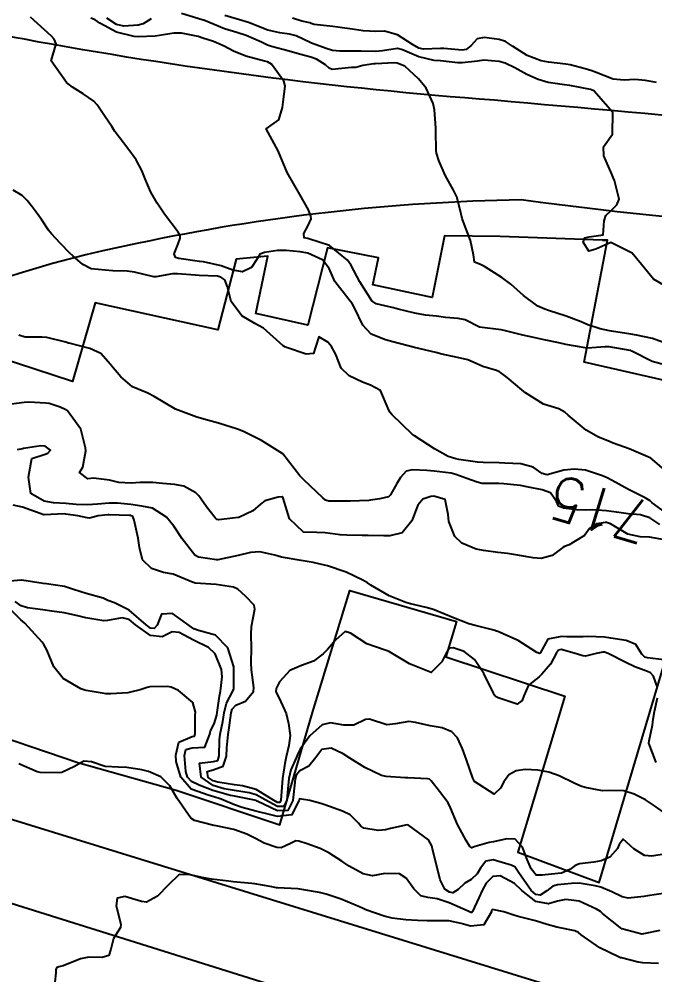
# Model space of a CAD drawing. Header units: metres. Extents: x 286371 to 293043, y 7462578 to 7466404.
# Drawn here: x 292036.5 to 292095.3, y 7462690.9 to 7462779.2 of the extents above; entities that cross this region are included whole.
import ezdxf
from ezdxf.enums import TextEntityAlignment as Align

# ---------------------------------------------------------------- set-up
doc = ezdxf.new("R2010")
doc.units = ezdxf.units.M
doc.header["$MEASUREMENT"] = 0
for name, color, linetype in [('Cotas', 45, 'Continuous'), ('Curvas de Nivel 1m', 11, 'Continuous'), ('Curvas de Nivel 5m', 15, 'Continuous'), ('Edificações', 30, 'Continuous'), ('Vias primárias', 230, 'Continuous')]:
    doc.layers.add(name, color=color, linetype=linetype)
doc.styles.add('Style-STANDARD', font='STANDARD.shx')

msp = doc.modelspace()

# ---------------------------------------------------------------- linework, layer by layer
at = {"layer": 'Curvas de Nivel 1m', "flags": 128}
for points, elevation in [([(292096.339, 7462749.242), (292095.082, 7462749.722), (292093.614, 7462750.019), (292093.087, 7462750.112), (292091.295, 7462750.377), (292091.091, 7462750.409), (292090.229, 7462750.597), (292089.1, 7462750.987), (292088.481, 7462751.246), (292087.111, 7462751.762), (292085.48, 7462752.308), (292085.12, 7462752.423), (292084.486, 7462752.684), (292083.139, 7462753.683), (292081.987, 7462754.722), (292081.163, 7462755.354), (292079.56, 7462756.377), (292079.181, 7462756.546), (292078.633, 7462756.773), (292078.543, 7462757.429), (292078.253, 7462758.779), (292077.591, 7462760.448), (292077.48, 7462760.791), (292077.268, 7462761.713), (292076.979, 7462762.799), (292076.672, 7462763.426), (292075.922, 7462764.815), (292075.334, 7462766.17), (292075.112, 7462766.828), (292075.074, 7462767.103), (292075.049, 7462768.829), (292075.045, 7462769.164), (292074.929, 7462770.832), (292074.81, 7462771.437), (292074.142, 7462772.844), (292073.447, 7462773.718), (292072.195, 7462774.873), (292071.468, 7462775.154), (292071.187, 7462775.17), (292069.467, 7462775.092), (292069.301, 7462775.083), (292068.303, 7462774.932), (292067.661, 7462774.741), (292067.461, 7462774.742), (292067.259, 7462774.747), (292065.458, 7462774.581), (292065.169, 7462774.69), (292064.853, 7462774.987), (292063.999, 7462775.531), (292063.474, 7462775.706), (292062.431, 7462775.978), (292061.482, 7462776.272), (292059.864, 7462776.693), (292059.49, 7462776.816), (292058.93, 7462777.083), (292057.503, 7462777.71), (292056.648, 7462777.98), (292055.518, 7462778.335), (292053.58, 7462779.117), (292053.533, 7462779.135), (292053.453, 7462779.166), (292051.542, 7462779.739)], 719), ([(292096.891, 7462736.954), (292095.086, 7462738.522), (292094.916, 7462738.655), (292094.656, 7462738.791), (292092.928, 7462739.512), (292091.459, 7462740.054), (292090.939, 7462740.249), (292090.095, 7462740.597), (292088.954, 7462741.246), (292087.27, 7462742.64), (292086.978, 7462742.897), (292086.425, 7462743.21), (292084.989, 7462743.654), (292083.339, 7462744.699), (292083.008, 7462744.964), (292081.638, 7462746.112), (292081.032, 7462746.575), (292080.935, 7462746.638), (292080.663, 7462746.742), (292079.393, 7462747.121), (292079.042, 7462747.274), (292077.997, 7462747.734), (292077.051, 7462747.949), (292075.61, 7462748.272), (292075.058, 7462748.415), (292073.064, 7462748.864), (292071.072, 7462749.41), (292070.392, 7462749.587), (292069.082, 7462750.119), (292068.303, 7462750.936), (292067.539, 7462752.535), (292067.306, 7462752.952), (292067.137, 7462753.167), (292065.695, 7462754.976), (292065.182, 7462756.164), (292064.576, 7462756.994), (292063.203, 7462757.588), (292062.512, 7462757.718), (292061.206, 7462757.839), (292060.413, 7462757.849), (292059.203, 7462757.66), (292058.788, 7462757.493), (292058.537, 7462757.084), (292058.002, 7462756.272), (292057.175, 7462755.864), (292056.268, 7462756.028), (292055.183, 7462756.425), (292053.549, 7462756.799), (292053.189, 7462756.841), (292051.271, 7462757.115), (292051.193, 7462757.126), (292050.972, 7462757.198), (292050.861, 7462757.538), (292051.213, 7462758.473), (292051.421, 7462758.992), (292051.421, 7462759.191), (292051.229, 7462759.543), (292049.954, 7462761.214), (292049.269, 7462762.209), (292048.693, 7462763.233), (292048.223, 7462764.318), (292047.86, 7462765.246), (292047.329, 7462766.234), (292046.572, 7462767.266), (292045.368, 7462768.849), (292045.075, 7462769.289), (292044.481, 7462770.205), (292043.739, 7462771.309), (292043.411, 7462771.638), (292042.424, 7462772.329), (292041.438, 7462772.94), (292040.89, 7462773.353), (292039.474, 7462775.374), (292039.933, 7462776.933), (292039.758, 7462777.371), (292039.508, 7462777.64), (292037.571, 7462779.404)], 717), ([(292096.311, 7462747.239), (292095.05, 7462747.586), (292093.167, 7462748.553), (292093.065, 7462748.596), (292093.01, 7462748.611), (292091.069, 7462748.926), (292090.709, 7462748.951), (292089.067, 7462748.83), (292088.846, 7462748.839), (292087.072, 7462749.171), (292086.428, 7462749.3), (292085.078, 7462749.589), (292083.946, 7462749.827), (292083.084, 7462750.015), (292081.377, 7462750.443), (292081.091, 7462750.499), (292079.094, 7462750.764), (292077.76, 7462751.448), (292077.105, 7462751.555), (292075.955, 7462751.666), (292075.108, 7462751.765), (292074.095, 7462751.864), (292073.112, 7462752.04), (292071.574, 7462752.431), (292071.119, 7462752.541), (292069.521, 7462752.918), (292069.13, 7462753.197), (292068.035, 7462754.941), (292067.188, 7462756.533), (292066.877, 7462756.959), (292065.214, 7462758.306), (292063.307, 7462758.929), (292063.223, 7462758.939), (292062.866, 7462759.02), (292062.845, 7462759.405), (292063.241, 7462760.155), (292063.507, 7462760.754), (292063.497, 7462761.011), (292063.263, 7462761.601), (292062.485, 7462763.026), (292061.314, 7462765.044), (292060.469, 7462767.058), (292059.374, 7462769.074), (292060.528, 7462769.917), (292060.864, 7462771.053), (292060.92, 7462771.543), (292061.113, 7462773.049), (292060.996, 7462773.496), (292059.848, 7462775.069), (292059.467, 7462775.265), (292059.195, 7462775.352), (292057.474, 7462775.785), (292056.33, 7462776.273), (292055.488, 7462776.717), (292054.483, 7462777.15), (292053.5, 7462777.475), (292053.067, 7462777.607), (292051.515, 7462777.928), (292050.808, 7462777.912), (292049.511, 7462777.719), (292049.084, 7462777.658), (292047.509, 7462777.592), (292047.164, 7462777.605), (292045.515, 7462778.018), (292043.986, 7462778.849), (292043.532, 7462779.145), (292043.154, 7462779.32)], 718), ([(292048.717, 7462779.237), (292047.994, 7462778.781), (292047.525, 7462778.673), (292046.213, 7462778.585), (292045.526, 7462778.74), (292044.633, 7462779.298)], 719), ([(292095.447, 7462773.363), (292094.428, 7462773.561), (292093.45, 7462773.648), (292092.448, 7462773.57), (292091.45, 7462773.679), (292089.729, 7462774.342), (292089.462, 7462774.448), (292088.855, 7462774.624), (292087.469, 7462774.993), (292087.054, 7462775.067), (292085.472, 7462775.232), (292084.794, 7462775.365), (292083.482, 7462775.869), (292082.126, 7462776.725), (292081.5, 7462777.151), (292080.915, 7462777.331), (292079.505, 7462777.519), (292078.862, 7462777.415), (292078.3, 7462776.782), (292077.859, 7462776.418), (292077.488, 7462776.359), (292075.799, 7462776.51), (292075.489, 7462776.518), (292073.896, 7462776.441), (292073.489, 7462776.524), (292072.883, 7462776.864), (292071.507, 7462777.772), (292070.308, 7462778.106), (292069.511, 7462778.067), (292068.317, 7462778.127), (292067.514, 7462778.255), (292065.989, 7462778.495), (292065.518, 7462778.546), (292063.784, 7462778.737), (292063.521, 7462778.826), (292063.385, 7462778.87), (292062.645, 7462779.022), (292061.809, 7462779.32)], 721), ([(292096.825, 7462733.246), (292095.059, 7462734.521), (292094.857, 7462734.707), (292094.404, 7462734.989), (292092.872, 7462735.751), (292091.367, 7462736.577), (292090.888, 7462736.825), (292090.472, 7462737.009), (292088.898, 7462737.529), (292087.879, 7462737.65), (292086.898, 7462737.547), (292085.339, 7462737.123), (292084.892, 7462737.223), (292084.042, 7462737.832), (292082.905, 7462738.12), (292081.437, 7462738.205), (292080.906, 7462738.236), (292079.425, 7462738.248), (292078.907, 7462738.275), (292077.182, 7462738.529), (292076.911, 7462738.587), (292076.179, 7462738.815), (292074.924, 7462739.514), (292073.09, 7462740.714), (292072.943, 7462740.808), (292072.862, 7462740.866), (292070.971, 7462742.694), (292070.797, 7462742.897), (292070.633, 7462743.246), (292069.939, 7462744.91), (292069.011, 7462745.401), (292068.265, 7462745.686), (292067.024, 7462746.263), (292066.305, 7462746.965), (292065.802, 7462748.224), (292065.397, 7462748.979), (292065.072, 7462749.363), (292064.221, 7462749.858), (292063.941, 7462749.001), (292063.746, 7462748.312), (292063.053, 7462748.253), (292061.24, 7462748.872), (292061.072, 7462748.953), (292060.94, 7462749.046), (292059.098, 7462750.676), (292058.315, 7462751.086), (292057.114, 7462751.795), (292056.109, 7462753.12), (292055.788, 7462754.491), (292055.528, 7462755.129), (292055.168, 7462755.388), (292054.845, 7462755.463), (292053.17, 7462755.528), (292052.789, 7462755.551), (292051.172, 7462755.694), (292050.683, 7462755.69), (292049.167, 7462755.416), (292048.984, 7462755.41), (292047.173, 7462755.834), (292046.511, 7462755.927), (292045.174, 7462755.972), (292044.46, 7462756.01), (292043.176, 7462756.133), (292042.41, 7462756.557), (292041.497, 7462757.34), (292041.198, 7462757.61), (292040.329, 7462758.48), (292039.506, 7462759.37), (292039.229, 7462759.734), (292038.578, 7462760.722), (292038.095, 7462761.398), (292037.729, 7462761.873), (292037.27, 7462762.462), (292036.791, 7462762.929), (292035.979, 7462763.431)], 716), ([(292096.192, 7462731.105), (292094.797, 7462731.366), (292093.946, 7462731.388), (292092.8, 7462731.617), (292091.195, 7462732.579), (292090.826, 7462732.707), (292090.694, 7462732.719), (292089.946, 7462732.598), (292089.27, 7462732.153), (292088.807, 7462731.496), (292087.39, 7462730.643), (292086.95, 7462730.493), (292086.789, 7462730.402), (292085.794, 7462729.649), (292084.775, 7462729.382), (292084.037, 7462729.434), (292082.778, 7462729.66), (292081.679, 7462729.833), (292080.782, 7462729.951), (292079.44, 7462730.109), (292078.786, 7462730.248), (292077.448, 7462730.795), (292076.803, 7462731.422), (292076.24, 7462732.813), (292076.199, 7462733.448), (292075.903, 7462734.819), (292074.858, 7462735.128), (292074.577, 7462735.12), (292073.85, 7462734.849), (292073.397, 7462734.305), (292072.824, 7462732.864), (292071.932, 7462731.753), (292070.803, 7462731.472), (292070.228, 7462731.477), (292068.803, 7462731.496), (292068.232, 7462731.504), (292066.803, 7462731.529), (292066.205, 7462731.562), (292064.806, 7462731.757), (292064.029, 7462731.773), (292062.806, 7462731.803), (292061.519, 7462733.034), (292060.935, 7462734.961), (292060.902, 7462735.044), (292060.854, 7462735.07), (292060.827, 7462735.073), (292060.471, 7462735.05), (292059.221, 7462734.696), (292058.844, 7462734.407), (292058.137, 7462733.783), (292056.825, 7462733.177), (292056.764, 7462733.166), (292056.245, 7462733.113), (292054.987, 7462732.966), (292054.822, 7462732.973), (292054.723, 7462733.037), (292054.644, 7462733.138), (292053.852, 7462734.167), (292053.134, 7462735.16), (292052.858, 7462735.458), (292051.743, 7462736.063), (292050.869, 7462736.227), (292049.769, 7462736.323), (292048.872, 7462736.409), (292047.717, 7462736.406), (292046.87, 7462736.331), (292045.737, 7462736.415), (292044.874, 7462736.623), (292043.401, 7462736.791), (292042.875, 7462736.745), (292042.105, 7462737.336), (292042.416, 7462737.809), (292042.679, 7462739.328), (292042.65, 7462739.607), (292042.207, 7462741.336), (292040.979, 7462743.03), (292040.785, 7462743.162), (292040.311, 7462743.365), (292039.306, 7462743.697), (292038.989, 7462743.746), (292037.411, 7462743.829), (292036.99, 7462743.811), (292035.097, 7462743.554)], 714), ([(292096.137, 7462720.014), (292094.629, 7462720.211), (292094.377, 7462720.276), (292094.099, 7462720.535), (292093.546, 7462721.445), (292092.653, 7462721.798), (292091.227, 7462722.015), (292090.657, 7462722.106), (292089.102, 7462722.173), (292088.657, 7462722.146), (292087.169, 7462722.135), (292086.657, 7462722.174), (292085.412, 7462721.913), (292084.716, 7462720.683), (292084.692, 7462720.625), (292084.633, 7462720.595), (292084.378, 7462720.688), (292082.65, 7462721.801), (292080.771, 7462722.634), (292080.663, 7462722.668), (292080.395, 7462722.748), (292078.67, 7462723.194), (292078.102, 7462723.356), (292076.686, 7462723.891), (292074.901, 7462724.63), (292074.702, 7462724.702), (292074.154, 7462724.843), (292072.709, 7462725.199), (292072.261, 7462725.321), (292070.72, 7462725.941), (292069.023, 7462726.92), (292068.737, 7462727.119), (292068.301, 7462727.371), (292066.752, 7462728.128), (292065.045, 7462728.695), (292064.761, 7462728.762), (292063.72, 7462729), (292062.766, 7462729.159), (292062.601, 7462729.182), (292060.771, 7462729.507), (292060.15, 7462729.678), (292058.778, 7462729.984), (292057.919, 7462729.945), (292056.772, 7462729.666), (292054.897, 7462729.273), (292054.766, 7462729.267), (292053.099, 7462729.498), (292052.772, 7462729.682), (292051.599, 7462731.192), (292050.812, 7462732.377), (292050.147, 7462733.215), (292048.836, 7462734.037), (292047.863, 7462734.224), (292046.841, 7462734.363), (292045.624, 7462734.501), (292044.842, 7462734.493), (292043.756, 7462734.395), (292042.839, 7462734.342), (292041.799, 7462734.381), (292040.841, 7462734.466), (292039.685, 7462734.528), (292038.843, 7462734.667), (292037.606, 7462735.403), (292037.385, 7462736.906), (292037.485, 7462737.406), (292037.68, 7462738.635), (292038.918, 7462739.011), (292039.183, 7462739.117), (292039.403, 7462739.377), (292038.93, 7462739.755), (292038.529, 7462739.791), (292036.926, 7462739.542), (292036.816, 7462739.526), (292036.335, 7462739.423)], 713), ([(292095.548, 7462717.475), (292095.159, 7462718.523), (292094.898, 7462718.818), (292094.61, 7462718.938), (292093.442, 7462719.373), (292092.622, 7462719.78), (292090.974, 7462720.589), (292090.636, 7462720.719), (292090.501, 7462720.732), (292089.886, 7462720.606), (292088.893, 7462720.358), (292088.63, 7462720.374), (292087.827, 7462720.637), (292086.639, 7462720.958), (292086.375, 7462720.922), (292086.2, 7462720.661), (292085.657, 7462719.63), (292084.836, 7462718.681), (292084.727, 7462718.558), (292084.6, 7462718.445), (292083.608, 7462717.68), (292083.194, 7462716.705), (292083.024, 7462716.251), (292082.562, 7462715.924), (292080.816, 7462716.495), (292080.572, 7462716.635), (292080.472, 7462716.746), (292080.379, 7462716.946), (292079.495, 7462718.761), (292078.623, 7462720.046), (292077.673, 7462720.789), (292076.639, 7462721.139), (292076.351, 7462721.098), (292076.099, 7462720.812), (292075.6, 7462719.84), (292074.604, 7462718.834), (292072.616, 7462719.647), (292070.777, 7462720.756), (292070.643, 7462720.827), (292070.358, 7462720.899), (292068.653, 7462721.501), (292067.143, 7462722.471), (292066.669, 7462722.635), (292065.784, 7462721.84), (292065.031, 7462720.979), (292064.841, 7462720.782), (292064.638, 7462720.575), (292063.726, 7462719.899), (292062.621, 7462719.503), (292061.547, 7462719.036), (292060.598, 7462717.978), (292060.273, 7462717.375), (292060.239, 7462717.06), (292060.576, 7462716.484), (292061.213, 7462715.045), (292061.438, 7462714.139), (292061.567, 7462713.039), (292061.449, 7462712.091), (292061.199, 7462711.044), (292061.071, 7462710.45), (292060.872, 7462709.048), (292060.842, 7462708.655), (292060.722, 7462707.05), (292060.627, 7462706.845), (292060.421, 7462706.841), (292060.031, 7462707.06), (292058.438, 7462708.047), (292057.173, 7462708.374), (292056.444, 7462708.459), (292054.883, 7462708.702), (292054.449, 7462708.826), (292053.981, 7462709.152), (292053.905, 7462709.713), (292054.465, 7462709.842), (292055.394, 7462710.206), (292055.706, 7462711.126), (292055.732, 7462711.893), (292055.832, 7462713.125), (292055.923, 7462713.734), (292056.12, 7462715.121), (292056.212, 7462715.467), (292056.565, 7462715.835), (292057.459, 7462716.213), (292058.196, 7462717.09), (292058.232, 7462717.447), (292058.006, 7462719.094), (292057.964, 7462719.755), (292058.005, 7462721.094), (292057.959, 7462722.384), (292057.991, 7462723.088), (292058.309, 7462724.693), (292058.255, 7462725.083), (292057.477, 7462725.86), (292056.726, 7462726.561), (292056.351, 7462726.735), (292054.731, 7462726.974), (292052.795, 7462727.112), (292052.733, 7462727.125), (292052.619, 7462727.176), (292050.745, 7462727.925), (292049.867, 7462728.098), (292048.752, 7462728.452), (292047.923, 7462729.247), (292047.647, 7462730.385), (292047.538, 7462731.253), (292047.151, 7462732.928), (292047.026, 7462733.261), (292046.825, 7462733.351), (292046.724, 7462733.367), (292044.826, 7462733.419), (292044.709, 7462733.413), (292043.836, 7462733.309), (292043.023, 7462733.119), (292042.821, 7462733.138), (292041.936, 7462733.338), (292040.826, 7462733.491), (292040.687, 7462733.496), (292038.825, 7462733.416), (292038.789, 7462733.421), (292036.838, 7462734.117), (292035.958, 7462734.312)], 712), ([(292096.412, 7462705.719), (292095.277, 7462706.522), (292094.432, 7462707.083), (292093.378, 7462707.612), (292092.444, 7462707.916), (292091.092, 7462707.937), (292090.444, 7462707.901), (292088.854, 7462708.212), (292088.45, 7462708.349), (292087.835, 7462708.634), (292086.464, 7462709.307), (292085.511, 7462709.627), (292084.471, 7462709.823), (292083.302, 7462709.872), (292082.47, 7462709.774), (292081.789, 7462709.4), (292081.333, 7462708.731), (292081.034, 7462708.147), (292080.437, 7462707.607), (292078.627, 7462708.772), (292078.459, 7462709.09), (292077.869, 7462710.784), (292077.503, 7462711.785), (292077.057, 7462712.796), (292076.523, 7462713.38), (292075.62, 7462713.726), (292074.531, 7462713.932), (292073.159, 7462714.231), (292072.536, 7462714.307), (292071.306, 7462714.109), (292070.531, 7462714.007), (292068.908, 7462714.55), (292068.538, 7462714.515), (292067.478, 7462713.992), (292066.53, 7462713.988), (292065.306, 7462714.199), (292064.53, 7462714.021), (292063.382, 7462713.007), (292062.495, 7462711.762), (292062.255, 7462711.26), (292062.149, 7462711.029), (292061.639, 7462709.864), (292061.457, 7462709.039), (292061.369, 7462708.112), (292061.267, 7462707.042), (292060.995, 7462706.466), (292060.415, 7462706.451), (292059.251, 7462707.072), (292058.431, 7462707.548), (292057.798, 7462707.729), (292056.436, 7462707.937), (292055.463, 7462708.105), (292054.443, 7462708.408), (292053.359, 7462709.161), (292053.182, 7462710.462), (292054.476, 7462710.609), (292054.888, 7462710.728), (292055.022, 7462711.136), (292055.038, 7462712.612), (292055.096, 7462713.136), (292055.353, 7462714.322), (292055.475, 7462715.131), (292055.683, 7462716.012), (292056.282, 7462717.119), (292056.363, 7462717.342), (292056.384, 7462719.118), (292056.366, 7462719.37), (292055.8, 7462721.127), (292054.661, 7462722.297), (292053.103, 7462722.733), (292052.67, 7462722.878), (292052.227, 7462723.181), (292050.69, 7462724.297), (292049.683, 7462724.225), (292049.269, 7462723.226), (292048.999, 7462722.9), (292048.669, 7462722.93), (292048.257, 7462723.241), (292046.694, 7462724.597), (292045.333, 7462725.285), (292044.707, 7462725.51), (292044.301, 7462725.71), (292042.716, 7462726.141), (292041.546, 7462726.517), (292040.725, 7462726.782), (292039.06, 7462727.049), (292038.729, 7462727.076), (292036.769, 7462727.378), (292036.733, 7462727.375), (292034.941, 7462727.231)], 711), ([(292096.294, 7462698.47), (292094.619, 7462698.2), (292094.288, 7462698.155), (292092.843, 7462697.999), (292092.287, 7462698.103), (292091.325, 7462698.579), (292090.31, 7462699.001), (292089.77, 7462699.144), (292088.315, 7462699.371), (292087.606, 7462699.343), (292086.312, 7462699.214), (292085.866, 7462699.106), (292085.3, 7462698.669), (292084.704, 7462698.272), (292084.299, 7462698.328), (292083.861, 7462698.691), (292082.716, 7462700.321), (292082.483, 7462700.712), (292082.337, 7462700.902), (292082.022, 7462701.036), (292080.346, 7462701.522), (292079.677, 7462701.422), (292079.174, 7462700.762), (292078.854, 7462700.238), (292078.318, 7462699.706), (292077.728, 7462699.368), (292077.127, 7462698.792), (292076.619, 7462698.48), (292076.3, 7462698.544), (292075.868, 7462698.811), (292075.448, 7462699.686), (292075.168, 7462700.822), (292074.781, 7462702.404), (292074.668, 7462702.83), (292074.372, 7462703.376), (292072.517, 7462704.737), (292072.392, 7462704.759), (292070.856, 7462704.419), (292070.385, 7462704.31), (292069.725, 7462704.248), (292068.387, 7462704.469), (292068.117, 7462704.657), (292067.898, 7462704.934), (292067.138, 7462705.683), (292066.41, 7462706.046), (292064.796, 7462706.611), (292064.42, 7462706.731), (292063.388, 7462707.01), (292062.426, 7462707.167), (292062.398, 7462707.052), (292062.393, 7462707.025), (292061.732, 7462705.707), (292060.401, 7462705.529), (292059.783, 7462705.684), (292058.409, 7462706.048), (292057.155, 7462706.362), (292056.416, 7462706.608), (292055.2, 7462707.133), (292054.428, 7462707.402), (292054.089, 7462707.489), (292052.437, 7462708.071), (292051.464, 7462709.189), (292051.05, 7462710.628), (292051.001, 7462711.197), (292051.298, 7462712.407), (292052.52, 7462712.926), (292052.719, 7462712.973), (292052.795, 7462713.17), (292052.809, 7462714.912), (292052.812, 7462715.171), (292052.568, 7462716.079), (292051.25, 7462717.194), (292050.588, 7462717.491), (292050.245, 7462717.554), (292048.588, 7462717.521), (292048.36, 7462717.465), (292047.707, 7462717.248), (292046.826, 7462717.015), (292046.58, 7462716.982), (292044.985, 7462716.881), (292044.578, 7462716.888), (292042.72, 7462717.184), (292042.582, 7462717.215), (292042.207, 7462717.33), (292040.598, 7462718.306), (292039.724, 7462719.368), (292039.083, 7462720.932), (292038.839, 7462721.382), (292038.648, 7462721.652), (292037.033, 7462723.409), (292036.679, 7462723.728), (292034.955, 7462725.441)], 709), ([(292095.407, 7462710.521), (292094.737, 7462712.304), (292094.761, 7462712.531), (292095.067, 7462713.996), (292095.151, 7462714.525), (292095.274, 7462715.239), (292095.551, 7462716.515)], 712), ([(292095.754, 7462694.999), (292094.236, 7462694.688), (292094.097, 7462694.676), (292092.243, 7462695.165), (292090.462, 7462696.591), (292090.267, 7462696.752), (292089.891, 7462696.981), (292088.286, 7462697.712), (292087.073, 7462697.858), (292086.29, 7462697.707), (292085.469, 7462697.484), (292084.289, 7462697.699), (292082.989, 7462698.704), (292082.313, 7462699.338), (292081, 7462700.058), (292080.323, 7462699.996), (292079.701, 7462699.366), (292079.347, 7462698.759), (292079.028, 7462698.028), (292078.449, 7462696.772), (292078.375, 7462696.671), (292078.272, 7462696.67), (292078.028, 7462696.778), (292076.285, 7462697.552), (292075.175, 7462697.937), (292074.293, 7462698.065), (292073.665, 7462698.218), (292073.019, 7462698.854), (292072.319, 7462699.852), (292071.698, 7462700.251), (292070.324, 7462700.259), (292069.178, 7462700.065), (292068.324, 7462700.245), (292067.03, 7462700.954), (292066.341, 7462701.424), (292065.148, 7462702.186), (292064.358, 7462702.57), (292063.142, 7462703.013), (292062.368, 7462703.274), (292062.09, 7462703.307), (292061.608, 7462703.036), (292060.748, 7462702.659), (292060.358, 7462702.674), (292059.189, 7462703.072), (292058.37, 7462703.496), (292057.574, 7462703.899), (292056.382, 7462704.343), (292054.879, 7462704.645), (292054.388, 7462704.74), (292052.717, 7462705.17), (292052.397, 7462705.391), (292051.133, 7462707.194), (292050.448, 7462708.386), (292049.611, 7462709.217), (292048.471, 7462709.701), (292047.852, 7462709.865), (292046.476, 7462710.071), (292045.659, 7462710.094), (292044.477, 7462710.16), (292043.196, 7462710.601), (292042.484, 7462710.657), (292041.641, 7462710.172), (292040.468, 7462709.61), (292040.249, 7462709.576), (292038.467, 7462709.603), (292038.188, 7462709.669), (292036.479, 7462710.414)], 708), ([(292095.644, 7462691.961), (292094.196, 7462692.028), (292093.744, 7462692.088), (292092.203, 7462692.472), (292092.13, 7462692.492), (292091.935, 7462692.568), (292090.216, 7462693.417), (292088.5, 7462694.62), (292088.237, 7462694.824), (292087.9, 7462694.97), (292086.247, 7462695.312), (292085.349, 7462695.571), (292084.262, 7462695.902), (292082.671, 7462696.305), (292082.27, 7462696.412), (292081.344, 7462696.728), (292080.277, 7462696.953), (292080.202, 7462696.818), (292080.18, 7462696.746), (292079.49, 7462695.521), (292078.253, 7462695.394), (292077.383, 7462695.661), (292076.26, 7462695.888), (292075.187, 7462695.893), (292074.26, 7462695.912), (292073.348, 7462695.941), (292072.261, 7462695.997), (292071.005, 7462696.151), (292070.265, 7462696.327), (292068.578, 7462696.93), (292068.276, 7462697.064), (292068.041, 7462697.175), (292066.288, 7462697.914), (292064.91, 7462698.37), (292064.297, 7462698.517), (292062.482, 7462698.841), (292062.302, 7462698.857), (292060.421, 7462698.934), (292060.302, 7462698.943), (292059.729, 7462699.063), (292058.308, 7462699.331), (292058.032, 7462699.365), (292056.31, 7462699.516), (292055.875, 7462699.557), (292054.313, 7462699.741), (292053.594, 7462699.876), (292052.319, 7462700.152), (292051.326, 7462700.183), (292050.304, 7462699.204), (292049.317, 7462698.19), (292048.28, 7462697.626), (292047.835, 7462697.687), (292046.287, 7462698.137), (292045.578, 7462697.982), (292045.504, 7462697.276), (292045.914, 7462695.605), (292045.875, 7462695.27), (292045.253, 7462694.255), (292044.995, 7462693.283), (292044.801, 7462692.689), (292044.202, 7462692.515), (292042.969, 7462692.547), (292042.2, 7462692.395), (292040.586, 7462691.752), (292040.188, 7462691.639), (292039.984, 7462691.571), (292039.906, 7462691.369), (292039.912, 7462691.101), (292039.732, 7462689.371)], 707)]:
    msp.add_lwpolyline(points, dxfattribs=dict(at, elevation=elevation))
at = {"layer": 'Curvas de Nivel 5m', "flags": 128}
for points, elevation in [([(292096.356, 7462754.506), (292095.164, 7462755.191), (292094.064, 7462756.541), (292093.2, 7462757.61), (292091.214, 7462758.584), (292089.854, 7462757.955), (292089.202, 7462757.792), (292088.662, 7462758.623), (292088.838, 7462759.002), (292089.222, 7462759.116), (292090.532, 7462759.288), (292090.617, 7462760.594), (292090.779, 7462761.064), (292091.258, 7462761.536), (292091.784, 7462762.059), (292092.003, 7462762.574), (292091.571, 7462764.309), (292091.457, 7462764.582), (292091.31, 7462764.884), (292090.568, 7462766.596), (292090.542, 7462767.411), (292091.374, 7462768.584), (292091.404, 7462770.584), (292089.649, 7462772.611), (292089.435, 7462772.687), (292089.341, 7462772.711), (292087.441, 7462773.093), (292086.942, 7462773.151), (292085.444, 7462773.352), (292084.5, 7462773.637), (292083.455, 7462774.1), (292082.367, 7462774.721), (292081.47, 7462775.146), (292080.902, 7462775.314), (292079.474, 7462775.428), (292078.908, 7462775.338), (292077.47, 7462775.174), (292077.074, 7462775.197), (292075.472, 7462775.357), (292074.907, 7462775.398), (292073.477, 7462775.727), (292071.972, 7462776.392), (292071.488, 7462776.512), (292070.107, 7462776.282), (292069.484, 7462776.236), (292068.156, 7462776.262), (292067.484, 7462776.265), (292066.182, 7462776.265), (292065.484, 7462776.335), (292064.986, 7462776.484), (292063.546, 7462777.004), (292063.494, 7462777.024), (292062.139, 7462777.667), (292061.506, 7462777.828), (292060.62, 7462777.945), (292059.511, 7462778.209), (292057.717, 7462778.906), (292057.522, 7462778.981), (292057.097, 7462779.111), (292055.54, 7462779.556)], 720), ([(292095.771, 7462732.51), (292094.826, 7462733.136), (292093.958, 7462733.411), (292092.833, 7462733.517), (292091.752, 7462733.654), (292090.842, 7462733.793), (292089.579, 7462733.867), (292088.842, 7462733.84), (292088.084, 7462733.871), (292086.845, 7462734.046), (292086.404, 7462734.21), (292086.196, 7462734.658), (292085.658, 7462735.461), (292084.869, 7462735.714), (292083.613, 7462735.963), (292082.875, 7462736.114), (292081.327, 7462736.288), (292080.877, 7462736.303), (292079.321, 7462736.325), (292078.879, 7462736.429), (292077.926, 7462736.789), (292076.889, 7462737.152), (292076.45, 7462737.252), (292074.893, 7462737.463), (292074.211, 7462737.528), (292072.895, 7462737.58), (292072.306, 7462737.46), (292071.774, 7462736.881), (292071.445, 7462736.317), (292070.86, 7462735.278), (292070.673, 7462735.081), (292069.879, 7462734.909), (292069.008, 7462734.766), (292068.851, 7462734.752), (292067.123, 7462734.677), (292066.85, 7462734.67), (292065.152, 7462734.678), (292064.851, 7462734.765), (292064.59, 7462734.988), (292062.878, 7462736.635), (292062.484, 7462737.02), (292060.914, 7462739.044), (292058.932, 7462740.289), (292057.318, 7462741.099), (292056.946, 7462741.253), (292056.722, 7462741.334), (292054.955, 7462741.892), (292053.936, 7462742.173), (292052.963, 7462742.452), (292050.984, 7462743.194), (292049.001, 7462744.35), (292048.421, 7462744.652), (292047.014, 7462745.254), (292045.929, 7462746.178), (292045.042, 7462747.172), (292044.965, 7462747.296), (292044.085, 7462748.33), (292043.066, 7462748.775), (292041.156, 7462749.27), (292041.073, 7462749.293), (292040.832, 7462749.358), (292039.08, 7462749.799), (292038.642, 7462749.83), (292037.08, 7462749.842), (292036.482, 7462750.024)], 715), ([(292096.356, 7462702.081), (292095.007, 7462701.869), (292094.355, 7462701.941), (292093.37, 7462702.549), (292092.377, 7462703.452), (292091.999, 7462702.941), (292091.831, 7462702.572), (292091.139, 7462701.796), (292090.347, 7462701.434), (292089.643, 7462701.306), (292088.342, 7462701.175), (292087.946, 7462701.024), (292087.449, 7462700.638), (292086.669, 7462700.31), (292086.328, 7462700.266), (292084.874, 7462700.128), (292084.326, 7462700.131), (292083.856, 7462700.692), (292083.49, 7462701.554), (292083.074, 7462702.704), (292082.375, 7462703.434), (292081.622, 7462703.479), (292080.371, 7462703.197), (292079.989, 7462703.131), (292078.692, 7462702.77), (292078.453, 7462702.682), (292078.362, 7462702.66), (292078.183, 7462702.777), (292077.843, 7462703.311), (292077.048, 7462704.795), (292076.417, 7462706.346), (292076.185, 7462706.808), (292075.396, 7462707.864), (292074.624, 7462708.832), (292074.456, 7462708.981), (292074.262, 7462709.032), (292072.458, 7462709.11), (292072.205, 7462709.121), (292070.459, 7462709.222), (292070.038, 7462709.323), (292068.471, 7462710.068), (292067.086, 7462710.945), (292066.49, 7462711.335), (292065.38, 7462711.859), (292064.495, 7462711.73), (292063.946, 7462711.003), (292063.291, 7462710.193), (292062.465, 7462709.774), (292062.134, 7462709.355), (292062.052, 7462709.03), (292061.889, 7462707.576), (292061.825, 7462707.033), (292061.364, 7462706.086), (292060.409, 7462706.058), (292058.542, 7462706.963), (292058.423, 7462707.019), (292058.135, 7462707.089), (292056.429, 7462707.419), (292056.06, 7462707.489), (292054.436, 7462707.953), (292053.178, 7462708.428), (292052.448, 7462708.771), (292052.089, 7462709.18), (292051.941, 7462709.706), (292051.811, 7462711.185), (292051.942, 7462711.744), (292052.505, 7462711.896), (292053.698, 7462711.959), (292054.156, 7462713.15), (292054.211, 7462713.467), (292054.538, 7462714.107), (292054.8, 7462714.891), (292054.841, 7462715.14), (292055.04, 7462716.675), (292055.135, 7462717.136), (292055.303, 7462718.435), (292055.22, 7462719.135), (292054.636, 7462720.579), (292054.033, 7462721.154), (292052.654, 7462721.848), (292051.302, 7462722.557), (292050.665, 7462722.612), (292049.732, 7462722.144), (292048.66, 7462722.264), (292047.281, 7462723.255), (292046.681, 7462723.732), (292046.05, 7462723.907), (292044.679, 7462723.642), (292044.354, 7462723.624), (292042.683, 7462723.89), (292041.937, 7462724.084), (292040.689, 7462724.375), (292039.535, 7462724.529), (292038.693, 7462724.646), (292037.286, 7462724.815), (292036.698, 7462725.018), (292036.136, 7462725.423)], 710)]:
    msp.add_lwpolyline(points, dxfattribs=dict(at, elevation=elevation))
at = {"layer": 'Edificações'}
for points in [[(292098.893, 7462745.218), (292088.757, 7462747.512), (292090.911, 7462758.785), (292090.465, 7462758.786), (292080.992, 7462759.14), (292075.836, 7462759.204), (292074.708, 7462753.505), (292069.23, 7462754.664), (292069.746, 7462757.176), (292065.041, 7462758.077), (292063.215, 7462750.958), (292058.399, 7462752.035), (292059.505, 7462757.334), (292056.584, 7462757.05), (292054.886, 7462750.518), (292043.545, 7462753.019), (292041.451, 7462745.749), (292031.167, 7462749.097)], [(292090.465, 7462758.786), (292090.911, 7462758.785)], [(292031.946, 7462713.913), (292041.936, 7462710.526), (292051.037, 7462707.96), (292060.611, 7462704.773), (292063.644, 7462715.163), (292067.106, 7462726.432), (292076.964, 7462723.575), (292075.974, 7462720.291), (292086.982, 7462716.673), (292082.636, 7462702.242), (292090.161, 7462699.435), (292099.571, 7462731.114), (292115.149, 7462728.741), (292124.842, 7462727.466), (292136.827, 7462726.056), (292134.423, 7462715.356), (292143.8, 7462713.633), (292139.106, 7462686.502)]]:
    msp.add_lwpolyline(points, dxfattribs=at)
at = {"layer": 'Vias primárias'}
msp.add_lwpolyline([(292369.601, 7462749.818), (292320.632, 7462733.523, -0.679339), (292313.18, 7462742.396, 0.117471), (292326.375, 7462791.802, 0.483063), (292311.911, 7462801.917, 0.0068), (292304.977, 7462799.746), (292293.155, 7462796.269, 0.011585), (292218.194, 7462771.615, -0.070486), (292187.638, 7462767.799, -0.035419), (292129.888, 7462767.378, -0.000842), (292080.461, 7462771.733, -0.027432), (292037.008, 7462777.356, -0.0639), (292013.046, 7462785.102), (291990.638, 7462796.464)], format="xyb", dxfattribs=at)
for points in [[(292307.491, 7462792.383), (292279.538, 7462783.544), (292258.633, 7462777.271, 0.00842), (292247.027, 7462773.575, -0.004387), (292234.383, 7462769.435, -0.007531), (292212.513, 7462762.847, -0.02873), (292193.907, 7462760.327, 0.028401), (292162.685, 7462758.812, -0.058293), (292140.058, 7462759.064, -0.037344), (292082.94, 7462762.52, 0.048393), (292047.411, 7462758.485, 0.128551), (292001.683, 7462736.464, 0.086415), (291995.212, 7462729.716, 0.432809), (291999.353, 7462716.548), (292112.334, 7462681.667, 0.128026), (292169.013, 7462679.127), (292283.142, 7462720.442, 0.178956), (292296.914, 7462732.077, 0.040805), (292311.807, 7462764.246, 0.066253), (292316.31, 7462784.411, 0.481147), (292307.176, 7462792.331)], [(291990.627, 7462688.17), (291982.586, 7462691.883, -0.500032), (291979.22, 7462710.59, -0.331742), (291984.323, 7462713.066), (292010.194, 7462705.542), (292100.541, 7462677.242, 0.046403), (292139.636, 7462668.876, -0.264048), (292148.962, 7462660.507), (292153.141, 7462650.863, 0.014537), (292157.309, 7462641.963, -0.245962), (292157.194, 7462634.408, -0.199343), (292154.978, 7462632.746), (292145.251, 7462632.063), (292132.8, 7462632.051, -0.098403), (292096.886, 7462639.152, 0.007469), (292021.856, 7462673.894)]]:
    msp.add_lwpolyline(points, format="xyb", close=True, dxfattribs=at)

# ---------------------------------------------------------------- texts
at = {"layer": 'Cotas', "style": 'Style-STANDARD'}
msp.add_text('715', height=4, rotation=163.33237, dxfattribs=at).set_placement((292090.174, 7462733.918, 715), align=Align.MIDDLE_CENTER)

doc.saveas('drawing.dxf')
